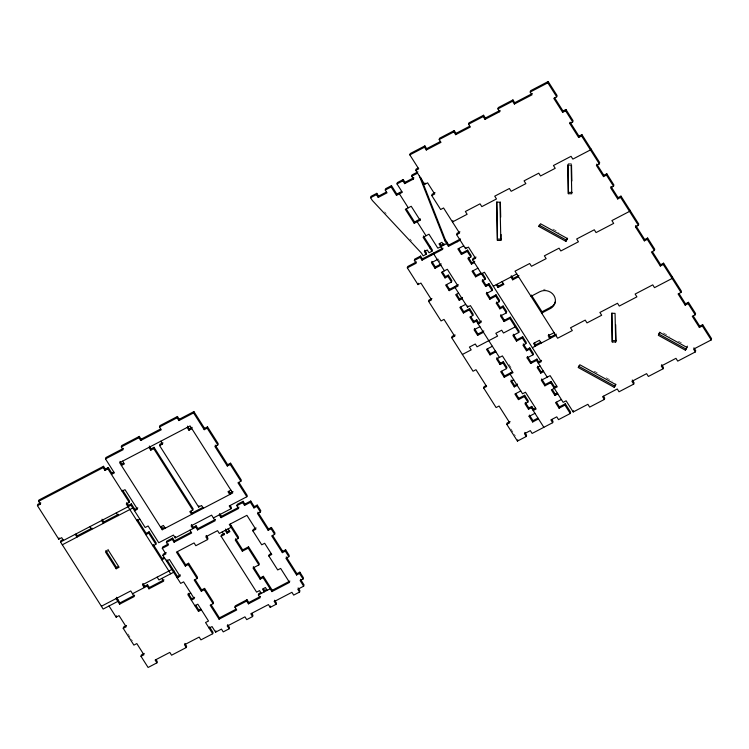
<?xml version="1.0" encoding="UTF-8"?>
<svg xmlns="http://www.w3.org/2000/svg" width="749" height="749" viewBox="0 0 749 749"><rect width="100%" height="100%" fill="white"/><g stroke="black" fill="none" stroke-linecap="round" stroke-linejoin="round"><path stroke-width="0.56" stroke-dasharray="3.75 2.81" d="M105.862 550.684L108.802 549.148M568.06 163.694L571.487 163.759M552.902 229.054L558.913 232.368M663.342 332.921L669.353 336.226M678.379 341.188L681.384 342.845M594.21 371.167L597.215 372.815M606.231 377.777L612.242 381.082M384.574 211.892L386.156 213.596M409.881 239.025L411.463 240.719M509.011 364.454L511.52 368.396M437.865 258.648L440.375 262.59M510.884 428.934L515.275 435.834M127.967 633.926L132.358 640.835M543.484 289.339A10.346 9.503 14.9 0 1 545.272 289.226"/><path stroke-width="1.12" d="M37.45 505.659L37.796 504.339L40.736 502.813L40.39 504.124L37.45 505.659L58.759 539.196L61.699 537.66L63.468 540.45M40.39 504.124L38.611 501.334L38.957 500.014L103.549 466.299L105.328 469.089L104.972 470.409L107.912 468.874L108.268 467.554L105.328 469.089M58.759 539.196L59.105 537.876M118.183 600.071L117.836 601.391L103.156 609.059L60.538 541.986L60.884 540.666L62.841 539.645M76.155 533.934L77.344 535.797L76.988 537.117L75.218 534.327M104.972 470.409L103.203 467.61L103.549 466.299M113.736 472.067L111.779 473.096L111.432 474.407L114.363 472.881L105.487 458.903L105.834 457.592L123.454 448.389M105.487 458.903L123.108 449.709L121.329 446.919L121.675 445.599L139.295 436.405L141.074 439.195L140.718 440.515L161.269 429.786L159.49 426.996L159.846 425.675L177.457 416.481L179.236 419.271L178.889 420.592L193.57 412.924L193.916 411.604L179.236 419.271M101.986 519.216L103.765 522.006L103.418 523.326L101.639 520.527M140.718 440.515L138.94 437.716L139.295 436.405M128.06 506.736L128.416 505.416L126.637 502.626M170.678 573.8L126.281 503.946L129.221 502.41L129.577 501.09L122.677 490.239M195.77 527.146L197.539 529.936L215.16 520.742L211.611 515.153L191.061 525.882L192.83 528.672L193.186 527.352L196.116 525.826L195.77 527.146L175.219 537.866L173.44 535.076L158.76 542.735L148.105 525.976L145.175 527.502L131 505.201L131.347 503.88L127.433 505.931M116.17 568.772L105.515 552.004L108.446 550.468L119.1 567.236L116.17 568.772L116.516 567.452L105.862 550.684M151.111 448.838L154.041 447.312L153.695 448.623L150.755 450.158L151.111 448.838L149.332 446.048M203.344 508.299L201.565 505.509L198.635 507.036L159.565 445.561L159.921 444.241L161.878 443.221M156.064 659.691L157.253 661.554L156.897 662.865L148.096 667.471L140.99 656.293L143.93 654.757L136.824 643.578L133.884 645.114L123.229 628.345L126.169 626.81L119.063 615.631L116.132 617.167L116.479 615.847M101.377 606.259L130.738 590.933L134.286 596.522L119.606 604.181L119.962 602.87L116.404 597.281M159.565 445.561L162.505 444.026L162.851 442.715M146.167 533.363L145.821 534.683L148.751 533.148L149.107 531.827L146.167 533.363L137.292 519.394M178.889 420.592L177.11 417.792L177.457 416.481M123.229 628.345L123.585 627.025L126.515 625.49M142.834 583.48L144.604 586.28L144.257 587.6L142.479 584.8L171.839 569.474M152.927 545.862L155.858 544.326L156.213 543.006L149.107 531.827M161.868 578.397L163.638 581.187L148.957 588.845L147.197 586.064L147.544 584.744L144.604 586.28M162.243 529.758L119.625 462.695L190.087 425.909L232.705 492.973L162.243 529.758L162.589 528.438L161.335 526.472M191.866 428.7L188.926 430.235L189.272 428.915L187.503 426.125M148.957 588.845L149.313 587.525L147.544 584.744M194.628 597.309L191.688 598.844L191.341 600.164L194.272 598.629L183.617 581.861L180.687 583.396L162.926 555.449L165.866 553.914L162.308 548.334L162.664 547.013L168.534 543.943M153.273 544.542L162.149 558.511L161.803 559.831L164.733 558.295M162.926 555.449L163.282 554.129L166.212 552.603M162.308 548.334L168.188 545.263L166.409 542.473L166.755 541.153L172.635 538.082L174.405 540.881L174.058 542.201L191.669 532.998L189.9 530.208M140.99 656.293L141.336 654.972L144.276 653.437M174.058 542.201L172.279 539.402L172.635 538.082M175.219 537.866L175.566 536.556M204.571 428.372L207.51 426.846L207.155 428.156L204.224 429.692L204.571 428.372L193.916 411.604M173.965 570.953L173.618 572.273L158.938 579.932L157.159 577.142M190.77 511.249L191.95 513.112L191.604 514.432L189.825 511.642L192.765 510.106L193.111 508.786L154.041 447.312M198.635 507.036L198.981 505.725M185.677 564.765L188.617 563.239L188.261 564.549L185.331 566.085L185.677 564.765L177.391 551.723M227.303 466.018L227.659 464.698L230.589 463.172L230.243 464.492L227.303 466.018L214.879 446.46L217.809 444.925L218.165 443.605L207.51 426.846M197.539 529.936L197.895 528.616L196.116 525.826M201.312 591.233L201.659 589.922L204.599 588.386L204.243 589.706L201.312 591.233L194.206 580.063L197.137 578.528L197.493 577.207L188.617 563.239M185.331 566.085L176.446 552.116L194.066 542.922L195.835 545.712L207.585 539.58L207.932 538.259L206.162 535.469M244.867 504.096L250.737 501.034L250.391 502.345L244.52 505.416L244.867 504.096L243.097 501.306L237.218 504.367L236.871 505.687L238.65 508.477L221.03 517.671L221.386 516.361L219.607 513.561M201.415 609.864L198.476 611.39L198.831 610.07L195.695 605.145M261.326 593.395L259.557 590.605L256.617 592.131L221.105 536.247L221.451 534.926L223.408 533.906M221.105 536.247L224.035 534.711L224.391 533.391M213.381 517.943L231.001 508.749L231.347 507.429L230.168 505.566M228.136 528.85L229.906 531.65L226.975 533.185L227.322 531.865L225.552 529.066M231.001 508.749L229.222 505.959L246.842 496.756L237.957 482.787L240.897 481.251L241.244 479.94L230.589 463.172M231.422 526.004L231.067 527.324L219.326 533.447L217.547 530.657L205.806 536.79L207.585 539.58M260.699 592.59L258.742 593.611L258.396 594.931L260.165 597.721L248.425 603.853L248.78 602.533L247.001 599.743L235.261 605.875L234.905 607.186L236.684 609.986L219.064 619.18L210.188 605.211L213.119 603.675L213.474 602.355L204.599 588.386M244.52 505.416L242.742 502.616L243.097 501.306M246.842 496.756L247.189 495.445L238.903 482.403M156.897 662.865L155.127 660.075L169.808 652.407L171.577 655.206L186.258 647.548L184.479 644.749L199.159 637.09L200.938 639.88L212.688 633.748L213.034 632.428L209.486 626.838M242.339 551.208L242.695 549.888L248.565 546.826L248.209 548.146L242.339 551.208L235.233 540.029L238.173 538.503L238.528 537.183L230.233 524.141M229.11 628.823L227.331 626.033L227.677 624.713L229.456 627.512L229.11 628.823L223.23 631.894L221.461 629.094L215.59 632.165L215.937 630.845M219.064 619.18L219.42 617.859L211.134 604.817M254.295 506.624L257.225 505.088L256.879 506.408L253.939 507.934L254.295 506.624L250.737 501.034M263.03 577.619L260.1 579.155L260.446 577.835L263.386 576.299L263.03 577.619L271.915 591.598L289.526 582.394L280.65 568.425L277.71 569.961L268.835 555.983L271.775 554.457L264.669 543.278L261.729 544.804L252.853 530.835L253.199 529.515L256.139 527.979M268.151 530.292L268.498 528.972L271.438 527.446L271.082 528.757L268.151 530.292L257.497 513.524L260.427 511.998L260.783 510.678L257.225 505.088M248.425 603.853L246.646 601.063L247.001 599.743M260.1 579.155L252.993 567.976L258.864 564.915L259.22 563.594L248.565 546.826M227.331 626.033L244.942 616.839L246.721 619.629L252.591 616.567L252.947 615.247L251.758 613.384M268.835 555.983L269.191 554.663L271.147 553.642M282.354 552.65L282.71 551.33L285.641 549.794L285.294 551.114L282.354 552.65L271.7 535.881L274.64 534.346L274.986 533.035L271.438 527.446M424.674 250.203L426.453 252.993L426.106 254.314L423.166 255.849L421.387 253.05L372.356 200.498L370.577 197.708L370.933 196.388L376.803 193.326L378.582 196.116L378.226 197.436L387.036 192.839L385.258 190.04L385.613 188.72L391.484 185.658L396.811 194.038L396.455 195.358L402.335 192.296L397.007 183.917L397.354 182.597L403.224 179.535L405.003 182.325L404.657 183.645L413.457 179.048L413.813 177.728L405.003 182.325M270.492 587.478L270.136 588.798L258.396 594.931M378.226 197.436L376.447 194.637L376.803 193.326M271.915 591.598L272.262 590.278L263.386 576.299M276.081 604.303L274.303 601.513L274.658 600.192L276.428 602.982L276.081 604.303L270.211 607.373L270.558 606.053M296.567 574.998L296.913 573.687L299.843 572.152L299.497 573.472L296.567 574.998L285.912 558.239L288.842 556.704L289.189 555.384L285.641 549.794M396.455 195.358L391.128 186.978L391.484 185.658M399.741 192.512L399.395 193.832L408.28 207.801M404.657 183.645L402.878 180.846L403.224 179.535M485.652 286.493L486.007 285.182L488.938 283.646L488.591 284.966L485.652 286.493L482.103 280.912L485.034 279.377L472.61 259.819L475.54 258.283L468.443 247.104L465.504 248.64L456.628 234.662L459.558 233.136L443.577 207.979L440.646 209.514L431.761 195.545L434.701 194.01L427.595 182.831L424.664 184.366L415.779 170.388L418.719 168.862L409.834 154.884L410.19 153.573L424.87 145.905L426.649 148.695L426.293 150.015L440.974 142.357L439.195 139.557L439.551 138.237L454.231 130.579L456.001 133.369L455.654 134.689L470.335 127.03L468.556 124.231L468.911 122.911L483.592 115.252L485.361 118.042L485.015 119.363L499.695 111.704L500.042 110.384L485.361 118.042M274.303 601.513L291.923 592.309L293.692 595.109L299.572 592.038L299.918 590.727L298.139 587.928M299.572 592.038L297.793 589.248L303.663 586.186L300.115 580.597L303.045 579.061L303.401 577.741L299.843 572.152M413.457 179.048L411.688 176.249L412.034 174.929L417.905 171.867M303.663 586.186L304.019 584.866L300.461 579.277M415.779 170.388L416.135 169.077L418.092 168.048M426.293 150.015L424.514 147.225L424.87 145.905M414.572 221.985L420.442 218.914L420.086 220.234L414.216 223.296L414.572 221.985L406.276 208.943M424.664 184.366L425.011 183.046M417.502 220.449L417.156 221.77L426.031 235.748M524.806 432.388L526.584 435.178L526.238 436.498L517.428 441.095L506.773 424.327L509.704 422.801L499.049 406.033L496.119 407.568L483.685 388.001L486.625 386.465L475.971 369.706L473.031 371.232L451.722 337.705L454.662 336.17L444.007 319.402L441.067 320.937L428.634 301.379L431.574 299.843L420.919 283.075L417.979 284.611L407.325 267.842L407.681 266.522L416.491 261.925M407.325 267.842L416.135 263.245L414.366 260.446L414.712 259.126L420.582 256.064L422.361 258.864L422.005 260.175L442.556 249.445L442.912 248.134L422.361 258.864M431.761 195.545L432.117 194.225L435.047 192.69M422.005 260.175L420.236 257.384L420.582 256.064M455.654 134.689L453.875 131.899L454.231 130.579M417.979 284.611L418.335 283.291M426.106 254.314L424.327 251.524L427.267 249.988L429.037 252.778L431.976 251.252L430.198 248.453L430.544 247.142L423.447 235.963M430.815 255.578L431.171 254.257M431.976 251.252L432.323 249.932L430.544 247.142M434.102 252.731L433.755 254.051L444.41 270.81M440.852 265.221L434.982 268.292L435.338 266.972L431.78 261.382M440.787 246.655L441.133 245.335L439.953 243.472M428.634 301.379L428.99 300.059L431.92 298.523M460.176 240.251L448.436 246.384L444.878 240.794L445.234 239.474L420.957 177.906M447.003 242.273L446.657 243.594L437.847 248.191L428.971 234.212L423.091 237.274L430.198 248.453M452.808 220.637L452.462 221.957L467.133 214.289L465.363 211.499L480.043 203.831L481.813 206.63L496.493 198.962L494.724 196.172L509.404 188.505L511.174 191.304L525.854 183.636L524.075 180.846L538.756 173.178L540.535 175.978L555.215 168.31L553.436 165.52L571.056 156.316L572.835 159.116L590.446 149.922L590.802 148.602M448.436 246.384L448.782 245.063L445.234 239.474M485.015 119.363L483.236 116.572L483.592 115.252M445.374 276.615L448.314 275.089L447.958 276.4L445.018 277.935L445.374 276.615L442.416 271.962M456.628 234.662L456.974 233.342L459.914 231.816M457.236 241.787L457.592 240.466M445.018 277.935L441.47 272.346L447.34 269.284L457.995 286.052L449.194 290.649L449.54 289.329L446.582 284.667M449.194 290.649L445.636 285.06L451.507 281.989L451.862 280.669L448.314 275.089M499.695 111.704L497.916 108.905L498.263 107.584L512.943 99.926L514.722 102.716L514.376 104.036L531.987 94.842L530.208 92.052L530.564 90.732L548.174 81.529L557.059 95.507L556.704 96.827L553.773 98.353L562.649 112.331L565.589 110.796L565.935 109.476L563.005 111.011L562.649 112.331M461.759 253.181L467.629 250.11L467.282 251.43L461.403 254.501L461.759 253.181L458.8 248.518M455.411 286.258L455.064 287.579L467.488 307.146L470.428 305.611L481.083 322.379L478.143 323.905L478.499 322.594L481.429 321.059M465.504 248.64L465.85 247.32M462.517 297.437L462.161 298.757L459.231 300.293L459.577 298.973L456.618 294.32M474.379 262.609L471.449 264.144L467.891 258.555L470.831 257.019L471.177 255.699L467.629 250.11M514.376 104.036L512.597 101.246L512.943 99.926M451.722 337.705L452.078 336.385L454.034 335.365M471.449 264.144L471.795 262.824L468.247 257.235M472.61 259.819L472.956 258.499L474.913 257.478M454.662 336.17L455.008 334.85M475.54 258.283L475.896 256.963M463.743 311.687L469.623 308.616L469.267 309.936L463.397 312.998L463.743 311.687L460.785 307.024M467.488 307.146L467.844 305.826M536.883 359.099L536.537 360.419L530.666 363.48L531.013 362.16L536.883 359.099L538.662 361.889L538.306 363.209L541.246 361.673L484.425 272.252L475.615 276.849L475.961 275.529L473.003 270.876M473.434 322.65L473.789 321.33L476.72 319.795L476.373 321.115L473.434 322.65L469.885 317.061L472.816 315.526L473.171 314.206L469.623 308.616M485.034 279.377L485.389 278.057L482.431 273.404M501.081 234.503L500.838 240.457L497.402 240.392L496.943 201.987M483.47 332.294L477.6 335.355L477.956 334.035L474.398 328.446M490.174 297.887L496.044 294.825L495.688 296.145L489.818 299.207L490.174 297.887L486.616 292.297M489.818 299.207L486.27 293.617L492.14 290.556L492.486 289.236L488.938 283.646M556.704 96.827L547.828 82.849L548.174 81.529M502.111 281.624L503.88 284.423L498.01 287.485L498.366 286.174L497.177 284.311M499.855 308.85L496.306 303.261L496.662 301.95L500.21 307.53L499.855 308.85L502.794 307.324L503.141 306.004L500.21 307.53M496.306 303.261L499.246 301.735L499.592 300.415L496.044 294.825M495.904 351.852L490.033 354.914L490.38 353.603L487.421 348.94M483.685 388.001L484.041 386.681L485.998 385.66M518.561 276.756L512.691 279.826L513.046 278.506L511.267 275.716M504.377 320.244L510.247 317.183L509.9 318.494L504.03 321.564L504.377 320.244L500.828 314.655M504.03 321.564L500.472 315.975L506.343 312.913L506.699 311.593L503.141 306.004M500.426 363.246L503.356 361.711L503.01 363.031L500.07 364.566L500.426 363.246L496.868 357.657M538.877 226.488L539.224 225.168L566.281 240.045L565.926 241.365L538.877 226.488L540.525 223.764L567.583 238.641L565.926 241.365M515.574 325.562L515.228 326.882L503.478 333.015L501.708 330.215L495.838 333.286L497.608 336.076L477.057 346.806L475.278 344.016L469.408 347.077L471.187 349.867L462.376 354.474M578.631 137.479L569.755 123.51L570.101 122.19L578.986 136.159L578.631 137.479L581.57 135.944L581.917 134.623L578.986 136.159M500.07 364.566L496.521 358.977L502.392 355.906L513.046 372.674L504.236 377.271L504.592 375.951L501.633 371.298M504.236 377.271L500.688 371.682L506.558 368.62L506.914 367.3L503.356 361.711M569.755 123.51L572.685 121.975L573.041 120.655L565.935 109.476M516.81 339.803L522.68 336.741L522.325 338.061L516.454 341.123L516.81 339.803L513.252 334.213M516.454 341.123L512.906 335.533L518.776 332.472L519.123 331.152L510.247 317.183M510.462 372.89L510.106 374.21L522.54 393.768L525.48 392.233L536.134 409.001L533.194 410.536L533.55 409.216L531.771 406.426L528.831 407.952L528.485 409.272L531.416 407.746L531.771 406.426M517.213 385.389L514.282 386.915L514.629 385.604L511.08 380.015M526.491 350.766L526.847 349.455L529.786 347.92L529.431 349.24L526.491 350.766L522.942 345.177L525.882 343.651L526.229 342.33L522.68 336.741M506.773 424.327L507.12 423.016L510.06 421.481M568.341 193.691L567.714 165.014L571.141 165.08L571.768 193.757L568.341 193.691L568.088 164.836M530.666 363.48L527.109 357.891L527.465 356.571L531.013 362.16M518.795 398.309L524.665 395.247L524.319 396.567L518.448 399.629L518.795 398.309L515.836 393.656M527.109 357.891L532.979 354.829L533.335 353.509L529.786 347.92M550.805 307.174L541.995 311.771L541.649 313.091L550.459 308.485L550.805 307.174A10.346 9.503 14.9 0 0 555.477 301.463M517.428 441.095L517.774 439.775M528.485 409.272L524.937 403.683L527.867 402.157L528.223 400.837L524.665 395.247M532.651 421.987L529.103 416.397L529.449 415.077L532.998 420.666L532.651 421.987L538.522 418.916M543.634 371.588L540.703 373.124L541.05 371.804L537.501 366.214M603.488 176.605L603.844 175.285L606.784 173.749L606.428 175.069L603.488 176.605L596.391 165.426L599.322 163.891L599.677 162.57L581.917 134.623M556.207 334.129L555.852 335.44L532.37 347.705M545.216 384.518L551.095 381.456L550.74 382.767L544.869 385.838L545.216 384.518L541.667 378.928M554.288 388.357L554.644 387.036L551.095 381.456M557.846 393.946L554.906 395.481L555.262 394.161L552.303 389.508M617.7 198.953L618.047 197.642L620.987 196.107L620.631 197.427L617.7 198.953L610.594 187.774L613.534 186.248L613.88 184.928L606.784 173.749M526.238 436.498L524.459 433.708L530.329 430.638L532.108 433.437L552.659 422.708L553.005 421.387L551.826 419.524M559.428 406.876L565.298 403.805L564.943 405.125L559.072 408.196L559.428 406.876L556.47 402.213M552.659 422.708L550.88 419.908L556.75 416.847L558.529 419.637L570.27 413.514L570.626 412.193L565.298 403.805M603.516 396.258L604.696 398.122L604.349 399.442L589.669 407.11L587.89 404.31L573.21 411.978L573.556 410.658M629.862 210.076L629.516 211.396L611.896 220.59L613.674 223.389L596.054 232.583L594.285 229.784L576.664 238.987L578.443 241.777L560.823 250.971L559.054 248.181L544.373 255.84L546.143 258.639L531.472 266.298L529.693 263.508L515.012 271.166L557.63 338.239L572.311 330.571L570.532 327.781L585.212 320.113L586.991 322.913L601.672 315.245L599.893 312.455L617.513 303.261L619.283 306.051L636.903 296.857L635.124 294.057L652.744 284.863L654.514 287.663L672.134 278.459L672.48 277.149M644.337 240.869L635.461 226.9L635.807 225.58L644.683 239.558L644.337 240.869L647.267 239.343L647.623 238.023L644.683 239.558M635.461 226.9L638.391 225.365L638.747 224.054L620.987 196.107M615.678 324.645L616.034 340.701L615.678 342.021L612.251 341.956L611.999 313.101M614.246 387.336L615.893 384.612L579.829 364.763L578.172 367.487L614.246 387.336L615.697 384.2M660.318 266.026L660.665 264.706L663.605 263.171L663.249 264.491L660.318 266.026L651.443 252.048L654.373 250.522L654.729 249.202L647.623 238.023M604.349 399.442L602.571 396.652L617.251 388.984L619.02 391.783L633.701 384.115L634.057 382.795L632.278 380.005M685.176 305.143L685.532 303.832L688.462 302.296L688.116 303.617L685.176 305.143L678.079 293.964L681.01 292.438L681.365 291.118L663.605 263.171M633.701 384.115L631.931 381.325L646.612 373.657L648.381 376.457L663.062 368.789L663.417 367.469L661.639 364.679M685.391 350.195L687.039 347.47L659.991 332.584L658.334 335.309L685.391 350.195L687.395 346.15M699.388 327.5L699.735 326.18L702.674 324.654L702.319 325.965L699.388 327.5L692.282 316.321L695.222 314.795L695.568 313.475L688.462 302.296M663.062 368.789L661.292 365.999L675.972 358.331L677.742 361.13L695.362 351.927L695.709 350.616L693.93 347.817M695.362 351.927L693.583 349.137L711.204 339.943L711.55 338.623L702.674 324.654M186.258 647.548L186.613 646.228L184.834 643.428M566.281 240.045L567.377 238.229M659.785 332.172L658.689 333.988L685.738 348.875M409.834 154.884L424.514 147.225M439.195 139.557L453.875 131.899M468.556 124.231L483.236 116.572M497.916 108.905L512.597 101.246M530.208 92.052L547.828 82.849M426.649 148.695L440.346 141.552M456.001 133.369L469.707 126.216M514.722 102.716L532.342 93.522M370.577 197.708L376.447 194.637M385.258 190.04L391.128 186.978M397.007 183.917L402.878 180.846M411.688 176.249L417.558 173.188M378.582 196.116L386.409 192.034M396.811 194.038L401.707 191.491M441.133 245.335L444.073 243.799M414.366 260.446L420.236 257.384M448.782 245.063L460.523 238.931M437.304 259.631L431.433 262.702L434.982 268.292M463.725 245.841L457.854 248.911L461.403 254.501M435.338 266.972L441.208 263.91M471.795 262.824L474.735 261.289M121.329 446.919L138.94 437.716M159.49 426.996L177.11 417.792M141.074 439.195L160.595 428.999M477.937 268.198L472.057 271.26L475.615 276.849M38.611 501.334L103.203 467.61M449.54 289.329L458.351 284.732M475.961 275.529L480.858 272.982M123.707 463.144L121.75 464.165L121.394 465.485L124.334 463.949L122.555 461.159M189.272 428.915L192.212 427.379M458.613 293.168L455.673 294.703L459.231 300.293M459.577 298.973L461.534 297.952M493.301 286.23L516.791 273.965M498.366 286.174L503.253 283.618M513.046 278.506L518.917 275.445M465.719 304.347L459.849 307.408L463.397 312.998M122.087 491.175L125.017 489.649L137.451 509.208L134.511 510.743L134.867 509.423L137.807 507.888M530.994 296.323L539.804 291.726A10.346 9.503 14.9 0 1 553.932 295.509A10.346 9.503 14.9 0 1 550.459 308.485M60.538 541.986L131 505.201M77.344 535.797L92.024 528.139M103.765 522.006L118.445 514.338M479.922 326.704L474.051 329.766L477.6 335.355M62.307 544.785L132.77 508M477.956 334.035L483.826 330.974M136.945 520.705L139.876 519.179M492.355 346.263L486.485 349.334L490.033 354.914M490.38 353.603L495.276 351.047M160.464 526.968L163.404 525.433L165.173 528.223M230.926 490.183L227.996 491.709L229.765 494.509L230.121 493.188L228.932 491.325M162.589 528.438L164.668 527.362M191.604 513.29L203.007 507.345M229.943 493.282L233.051 491.653M554.082 332.65L548.202 335.711L549.981 338.511L550.337 337.19L548.558 334.391M534.758 345.317L540.89 342.124M549.054 337.855L555.187 334.653M116.516 567.452L118.473 566.431M166.409 542.473L172.279 539.402M236.871 505.687L242.742 502.616M174.405 540.881L190.986 532.221M197.895 528.616L215.506 519.422M221.386 516.361L238.997 507.157M504.592 375.951L512.419 371.869M538.662 361.889L541.593 360.363M162.149 558.511L164.106 557.49M166.484 561.038L169.414 559.503L180.069 576.271L177.138 577.807L177.485 576.487L180.425 574.951M513.664 379.799L510.724 381.335L514.282 386.915M540.085 365.999L537.145 367.534L540.703 373.124M227.322 531.865L229.278 530.844M514.629 385.604L517.568 384.068M541.05 371.804L543.006 370.783M132.517 593.723L147.197 586.064M252.853 530.835L255.793 529.3L246.908 515.331L229.297 524.525L238.173 538.503M520.761 390.978L514.891 394.04L518.448 399.629M119.962 602.87L134.642 595.202M149.313 587.525L163.994 579.866M554.644 387.036L556.601 386.016M555.262 394.161L557.219 393.141M533.55 409.216L535.507 408.196M190.761 593.096L187.821 594.622L198.476 611.39M529.103 416.397L534.973 413.326M561.394 399.535L555.524 402.606L559.072 408.196M532.998 420.666L537.894 418.111M194.89 605.754L197.83 604.218L208.512 621.033L205.544 622.513L212.688 633.748M198.831 610.07L200.788 609.049M263.639 591.055L266.569 589.519M234.905 607.186L246.646 601.063M219.42 617.859L236.001 609.209M248.78 602.533L260.521 596.41M272.262 590.278L289.882 581.074M209.102 628.102L212.033 626.576L215.59 632.165M568.688 192.371L572.124 192.437M497.757 239.071L501.184 239.137M612.598 340.636L616.034 340.701M578.528 366.167L614.592 386.016M565.589 110.796L572.685 121.975M581.57 135.944L599.322 163.891M606.428 175.069L613.534 186.248M620.631 197.427L638.391 225.365M647.267 239.343L654.373 250.522M663.249 264.491L681.01 292.438M688.116 303.617L695.222 314.795M702.319 325.965L711.204 339.943M554.709 97.969L563.005 111.011M596.738 164.106L603.844 175.285M610.95 186.464L618.047 197.642M652.379 251.664L660.665 264.706M679.015 293.58L685.532 303.832M693.228 315.938L699.735 326.18M531.378 295.05L542.594 312.698M510.912 277.027L512.691 279.826M541.171 343.108L539.402 340.308L533.531 343.379L535.301 346.169L535.657 344.849L534.468 342.986M496.231 284.695L498.01 287.485M573.21 411.978L566.104 400.799L563.173 402.335L550.74 382.767M467.282 251.43L470.831 257.019M488.591 284.966L492.14 290.556M495.688 296.145L499.246 301.735M502.794 307.324L506.343 312.913M509.9 318.494L518.776 332.472M522.325 338.061L525.882 343.651M529.431 349.24L532.979 354.829M536.537 360.419L547.191 377.178M564.943 405.125L570.27 413.514M482.45 279.592L486.007 285.182M523.298 343.866L526.847 349.455M554.906 395.481L551.358 389.892L557.228 386.83L550.122 375.652L541.321 380.249L544.869 385.838M443.717 245.12L441.947 242.33L439.008 243.856L442.556 249.445M420.086 220.234L411.21 206.275L405.34 209.336L414.216 223.296M476.72 319.795L479.088 323.521M447.958 276.4L451.507 281.989M469.267 309.936L472.816 315.526M476.373 321.115L499.452 357.442M503.01 363.031L506.558 368.62M524.319 396.567L527.867 402.157M531.416 407.746L543.849 427.305M470.831 316.668L473.789 321.33M525.283 402.363L528.831 407.952M207.155 428.156L217.809 444.925M230.243 464.492L240.897 481.251M256.879 506.408L260.427 511.998M271.082 528.757L274.64 534.346M285.294 551.114L288.842 556.704M299.497 573.472L303.045 579.061M215.225 445.14L227.659 464.698M257.843 512.204L268.498 528.972M272.673 535.554L282.71 551.33M286.258 556.919L296.913 573.687M193.57 412.924L204.224 429.692M250.391 502.345L253.939 507.934M187.147 427.445L188.926 430.235M248.209 548.146L258.864 564.915M235.589 538.709L242.695 549.888M253.349 566.656L260.446 577.835M219.251 514.881L221.03 517.671M267.206 590.334L265.427 587.534L262.487 589.07L264.266 591.86L264.612 590.549L263.433 588.686M225.196 530.386L226.975 533.185M222.266 531.921L224.035 534.711M270.211 607.373L268.432 604.574L250.821 613.768L252.591 616.567M160.726 441.236L162.505 444.026M153.695 448.623L192.765 510.106M148.985 447.368L150.755 450.158M191.407 524.562L193.186 527.352M188.261 564.549L197.137 578.528M204.243 589.706L213.119 603.675M119.971 461.375L121.853 464.333M195.152 579.67L201.659 589.922M108.268 467.554L112.022 473.471M131.347 503.88L134.904 509.47M166.868 559.775L178.112 577.47M188.177 593.311L191.931 599.228M107.912 468.874L129.221 502.41M148.751 533.148L155.858 544.326M116.32 512.868L118.089 515.658M89.899 526.659L91.668 529.459M116.058 598.601L119.606 604.181M109.026 605.988L116.132 617.167M419.337 175.978L444.878 240.794M615.678 342.021L615.051 313.344L611.624 313.279L612.251 341.956M571.515 164.911L571.871 180.968M500.369 202.061L500.706 217.126M500.838 240.457L499.995 202.221L496.568 202.146L497.402 240.392"/></g></svg>
